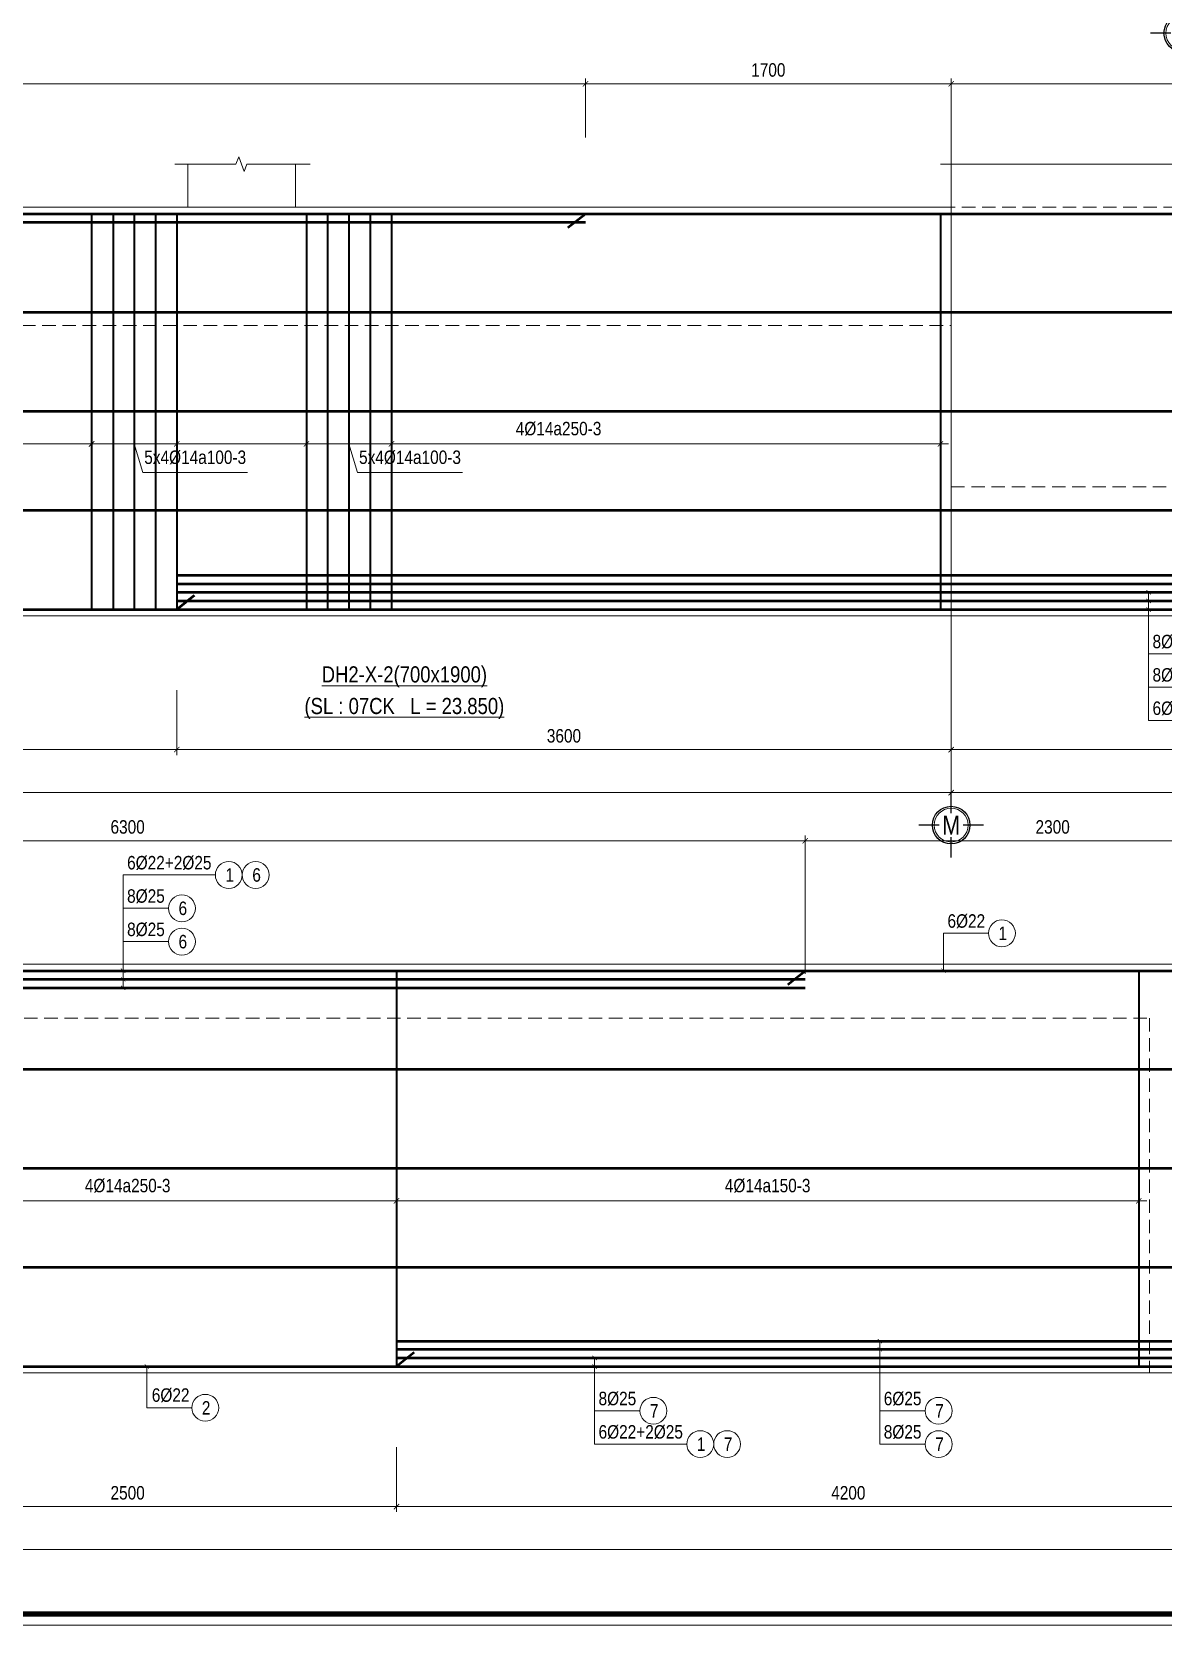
# Model space of a CAD drawing. Header units: millimetres. Extents: x 3014920 to 3563667, y -1638653 to -1356471.
# Drawn here: x 3026478 to 3031737, y -1600938 to -1593531 of the extents above; entities that cross this region are included whole.
import ezdxf
from ezdxf.enums import TextEntityAlignment as Align
from ezdxf.xclip import XClip

# ---------------------------------------------------------------- set-up
doc = ezdxf.new("R2010")
doc.units = ezdxf.units.MM
doc.header["$MEASUREMENT"] = 0
doc.header["$XCLIPFRAME"] = 0
doc.header["$PDMODE"] = 2
for name, pattern in [('6 TANG DIEN HINH 14-15$0$ACAD_ISO10W100', [18, 12, -3, 0, -3]), ('ACAD_ISO04W100', [30, 24, -3, 0, -3]), ('HIDDEN', [0.375, 0.25, -0.125])]:
    doc.linetypes.add(name, pattern=pattern)
doc.layers.get('0').update_dxf_attribs({"lineweight": 9})
doc.layers.get('Defpoints').update_dxf_attribs({"color": 10, "lineweight": 0})
for name, color, linetype, lineweight in [('2', 2, 'Continuous', 20), ('CDAI', 21, 'Continuous', 40), ('CTHEP', 50, 'Continuous', 50), ('DBAO', 90, 'Continuous', 13), ('DGIONG', 130, 'Continuous', 13), ('KTH', 154, 'Continuous', 9), ('Net khuat', 8, 'HIDDEN', 13), ('TEXT', 7, 'Continuous', 15), ('TRUC', 251, 'ACAD_ISO04W100', 9)]:
    doc.layers.add(name, color=color, linetype=linetype, lineweight=lineweight)
doc.layers.add('8', color=8, linetype='Continuous')
doc.styles.add('HELVECONDENSE', font='VHELVCN_0.TTF')
doc.styles.add('Star-HelCon', font='VHELVCN_0.TTF')
doc.styles.add('TTP-HelCon', font='VHELVCN_0.TTF')
doc.styles.add('VNI-HELVE-CONDENSE', font='VHELVCN_0.TTF')
doc.dimstyles.new('kc-25', dxfattribs={"dimtxt": 62.5, "dimasz": 20, "dimexe": 20, "dimexo": 50, "dimgap": 25, "dimtad": 3, "dimdec": 0, "dimzin": 0, "dimdsep": 46, "dimtxsty": 'VNI-HELVE-CONDENSE', "dimblk": 'DIM', "dimcen": 2.5, "dimclrd": 256, "dimclre": 154, "dimclrt": 7, "dimaunit": 1, "dimadec": 0, "dimazin": 0, "dimtfac": 1, "dimtdec": 0, "dimtix": 1, "dimtmove": 0, "dimatfit": 3, "dimldrblk": 'DOT', "dimfxl": 1, "dimtolj": 1, "dimtzin": 0, "dimarcsym": 0})
doc.dimstyles.new('TTP-25', dxfattribs={"dimscale": 25, "dimtxt": 2.5, "dimasz": 1, "dimexe": 1, "dimexo": 1, "dimgap": 0.09, "dimtad": 0, "dimdec": 4, "dimrnd": 1, "dimzin": 9, "dimdsep": 46, "dimtxsty": 'TTP-HelCon', "dimblk": 'ARCHTICK', "dimcen": 0.09, "dimdle": 1.5, "dimclrd": 256, "dimclre": 256, "dimclrt": 7, "dimadec": 0, "dimazin": 0, "dimtfac": 1, "dimtdec": 4, "dimtmove": 0, "dimatfit": 3, "dimldrblk": 'ARCHTICK', "dimfxl": 1, "dimtvp": 1, "dimtolj": 1, "dimtzin": 0, "dimarcsym": 0})

# ---------------------------------------------------------------- blocks, each defined once
blk = doc.blocks.new('_ArchTick')
at = {"color": 0, "linetype": 'ByBlock', "const_width": 0.15}
blk.add_lwpolyline([(-0.5, -0.5), (0.5, 0.5)], dxfattribs=at)
blk = doc.blocks.new('*D306')
at = {"layer": 'Defpoints', "color": 0, "transparency": 16777216}
for p in [(0, 226), (10900, 226), (0, -275)]:
    blk.add_point(p, dxfattribs=at)
at = {"layer": 'KTH', "lineweight": -2, "transparency": 16777216}
for p, q in [((0, 201), (0, -300)), ((10900, 201), (10900, -300)), ((10937.5, -275), (-37.5, -275))]:
    blk.add_line(p, q, dxfattribs=at)
at = {"layer": 'KTH', "lineweight": -2, "transparency": 16777216, "xscale": 25, "yscale": 25, "zscale": 25, "rotation": 180}
blk.add_blockref('_ArchTick', (0, -275), dxfattribs=at)
at = {"layer": 'KTH', "lineweight": -2, "transparency": 16777216, "xscale": 25, "yscale": 25, "zscale": 25}
blk.add_blockref('_ArchTick', (10900, -275), dxfattribs=at)
at = {"layer": 'KTH', "color": 7, "transparency": 16777216, "insert": (5450, -211.2), "char_height": 62.5, "attachment_point": 5, "style": 'TTP-HelCon'}
blk.add_mtext('\\A1;10900', dxfattribs=at)
blk = doc.blocks.new('*D307')
at = {"layer": 'Defpoints', "color": 0, "transparency": 16777216}
for p in [(2000, 3020.4), (2000, 2746.4), (9200, 2746.4)]:
    blk.add_point(p, dxfattribs=at)
at = {"layer": 'KTH', "lineweight": -2, "transparency": 16777216}
for p, q in [((2000, 2771.4), (2000, 3045.4)), ((9200, 2771.4), (9200, 3045.4)), ((9237.5, 3020.4), (1962.5, 3020.4))]:
    blk.add_line(p, q, dxfattribs=at)
at = {"layer": 'KTH', "lineweight": -2, "transparency": 16777216, "xscale": 25, "yscale": 25, "zscale": 25, "rotation": 180}
blk.add_blockref('_ArchTick', (2000, 3020.4), dxfattribs=at)
at = {"layer": 'KTH', "lineweight": -2, "transparency": 16777216, "xscale": 25, "yscale": 25, "zscale": 25}
blk.add_blockref('_ArchTick', (9200, 3020.4), dxfattribs=at)
at = {"layer": 'KTH', "color": 7, "transparency": 16777216, "insert": (5600, 3084.3), "char_height": 62.5, "attachment_point": 5, "style": 'TTP-HelCon'}
blk.add_mtext('\\A1;7200', dxfattribs=at)
blk = doc.blocks.new('*D310')
at = {"layer": 'Defpoints', "color": 0, "transparency": 16777216}
for p in [(3900, 226), (7300, 226), (7300, -75)]:
    blk.add_point(p, dxfattribs=at)
at = {"layer": 'KTH', "lineweight": -2, "transparency": 16777216}
for p, q in [((3900, 201), (3900, -100)), ((7300, 201), (7300, -100)), ((3862.5, -75), (7337.5, -75))]:
    blk.add_line(p, q, dxfattribs=at)
at = {"layer": 'KTH', "lineweight": -2, "transparency": 16777216, "xscale": 25, "yscale": 25, "zscale": 25, "rotation": 180}
blk.add_blockref('_ArchTick', (3900, -75), dxfattribs=at)
at = {"layer": 'KTH', "lineweight": -2, "transparency": 16777216, "xscale": 25, "yscale": 25, "zscale": 25}
blk.add_blockref('_ArchTick', (7300, -75), dxfattribs=at)
at = {"layer": 'KTH', "color": 7, "transparency": 16777216, "insert": (5600, -11.2), "char_height": 62.5, "attachment_point": 5, "style": 'TTP-HelCon'}
blk.add_mtext('\\A1;3400', dxfattribs=at)
blk = doc.blocks.new('*D312')
at = {"layer": 'Defpoints', "color": 0, "transparency": 16777216}
for p in [(3900, 1843.6), (7300, 1843.6), (7300, 1346.4)]:
    blk.add_point(p, dxfattribs=at)
at = {"layer": 'KTH', "lineweight": -2, "transparency": 16777216}
for p, q in [((3900, 1818.6), (3900, 1321.4)), ((7300, 1818.6), (7300, 1321.4)), ((3862.5, 1346.4), (7337.5, 1346.4))]:
    blk.add_line(p, q, dxfattribs=at)
at = {"layer": 'KTH', "lineweight": -2, "transparency": 16777216, "xscale": 25, "yscale": 25, "zscale": 25, "rotation": 180}
blk.add_blockref('_ArchTick', (3900, 1346.4), dxfattribs=at)
at = {"layer": 'KTH', "lineweight": -2, "transparency": 16777216, "xscale": 25, "yscale": 25, "zscale": 25}
blk.add_blockref('_ArchTick', (7300, 1346.4), dxfattribs=at)
at = {"layer": 'KTH', "color": 7, "transparency": 16777216, "insert": (5600, 1416.3), "char_height": 62.5, "attachment_point": 5, "style": 'TTP-HelCon'}
blk.add_mtext('\\A1;4Þ14a300-3', dxfattribs=at)
blk = doc.blocks.new('dau truc')
blk.add_circle((0, 0), 180)
at = {"layer": '8'}
for p, q in [((0, 127), (0, 345)), ((-127, 0), (-345, 0)), ((0, -345), (0, -127)), ((345, 0), (127, 0))]:
    blk.add_line(p, q, dxfattribs=at)
blk.add_circle((0, 0), 200, dxfattribs=at)
at = {"layer": 'TEXT', "style": 'HELVECONDENSE'}
blk.add_attdef('A', text='', height=233, dxfattribs=at).set_placement((0, 0), align=Align.MIDDLE)
blk = doc.blocks.new('*D313')
at = {"layer": 'Defpoints', "color": 0, "transparency": 16777216}
for p in [(19650, 226), (23850, 226), (23850, -75)]:
    blk.add_point(p, dxfattribs=at)
at = {"layer": 'KTH', "lineweight": -2, "transparency": 16777216}
for p, q in [((19650, 201), (19650, -100)), ((23850, 201), (23850, -100)), ((19612.5, -75), (23887.5, -75))]:
    blk.add_line(p, q, dxfattribs=at)
at = {"layer": 'KTH', "lineweight": -2, "transparency": 16777216, "xscale": 25, "yscale": 25, "zscale": 25, "rotation": 180}
blk.add_blockref('_ArchTick', (19650, -75), dxfattribs=at)
at = {"layer": 'KTH', "lineweight": -2, "transparency": 16777216, "xscale": 25, "yscale": 25, "zscale": 25}
blk.add_blockref('_ArchTick', (23850, -75), dxfattribs=at)
at = {"layer": 'KTH', "color": 7, "transparency": 16777216, "insert": (21750, -11.2), "char_height": 62.5, "attachment_point": 5, "style": 'TTP-HelCon'}
blk.add_mtext('\\A1;4200', dxfattribs=at)
blk = doc.blocks.new('*D314')
at = {"layer": 'Defpoints', "color": 0, "transparency": 16777216}
for p in [(23850, 3020.4), (21550, 2746.4), (23850, 2746.4)]:
    blk.add_point(p, dxfattribs=at)
at = {"layer": 'KTH', "lineweight": -2, "transparency": 16777216}
for p, q in [((21550, 2771.4), (21550, 3045.4)), ((23850, 2771.4), (23850, 3045.4)), ((21512.5, 3020.4), (23887.5, 3020.4))]:
    blk.add_line(p, q, dxfattribs=at)
at = {"layer": 'KTH', "lineweight": -2, "transparency": 16777216, "xscale": 25, "yscale": 25, "zscale": 25, "rotation": 180}
blk.add_blockref('_ArchTick', (21550, 3020.4), dxfattribs=at)
at = {"layer": 'KTH', "lineweight": -2, "transparency": 16777216, "xscale": 25, "yscale": 25, "zscale": 25}
blk.add_blockref('_ArchTick', (23850, 3020.4), dxfattribs=at)
at = {"layer": 'KTH', "color": 7, "transparency": 16777216, "insert": (22700, 3084.3), "char_height": 62.5, "attachment_point": 5, "style": 'TTP-HelCon'}
blk.add_mtext('\\A1;2300', dxfattribs=at)
blk = doc.blocks.new('DIM')
h = blk.add_hatch(color=1)
h.paths.add_polyline_path([(0.49, 0.29, 1), (0.29, 0.49), (-0.19, 0), (0.19, 0)])
h.paths.add_polyline_path([(0.19, 0), (-0.19, 0), (-0.49, -0.29, 1), (-0.29, -0.49)])
at = {"color": 9}
for p, q in [((-0.19, 0), (-1.5, 0)), ((0.19, 0), (1.5, 0))]:
    blk.add_line(p, q, dxfattribs=at)
at = {"color": 1}
for p, q in [((-0.49, -0.29), (0.29, 0.49)), ((-0.29, -0.49), (0.49, 0.29)), ((-0.19, 0), (0.19, 0))]:
    blk.add_line(p, q, dxfattribs=at)
blk.add_arc((-0.39, -0.39), 0.138, 135, 315, dxfattribs=at)
blk = doc.blocks.new('*D316')
at = {"layer": 'Defpoints', "color": 0, "transparency": 16777216}
for p in [(7300, 1843.6), (10850, 1843.6), (7300, 1346.4)]:
    blk.add_point(p, dxfattribs=at)
at = {"layer": 'KTH', "lineweight": -2, "transparency": 16777216}
for p, q in [((7300, 1818.6), (7300, 1321.4)), ((10850, 1818.6), (10850, 1321.4)), ((10887.5, 1346.4), (7262.5, 1346.4))]:
    blk.add_line(p, q, dxfattribs=at)
at = {"layer": 'KTH', "lineweight": -2, "transparency": 16777216, "xscale": 25, "yscale": 25, "zscale": 25, "rotation": 180}
blk.add_blockref('_ArchTick', (7300, 1346.4), dxfattribs=at)
at = {"layer": 'KTH', "lineweight": -2, "transparency": 16777216, "xscale": 25, "yscale": 25, "zscale": 25}
blk.add_blockref('_ArchTick', (10850, 1346.4), dxfattribs=at)
at = {"layer": 'KTH', "color": 7, "transparency": 16777216, "insert": (9075, 1416.3), "char_height": 62.5, "attachment_point": 5, "style": 'TTP-HelCon'}
blk.add_mtext('\\A1;4Þ14a250-3', dxfattribs=at)
blk = doc.blocks.new('*D317')
at = {"layer": 'Defpoints', "color": 0, "transparency": 16777216}
for p in [(10900, 3020.4), (9200, 2746.4), (10900, 2746.4)]:
    blk.add_point(p, dxfattribs=at)
at = {"layer": 'KTH', "lineweight": -2, "transparency": 16777216}
for p, q in [((9200, 2771.4), (9200, 3045.4)), ((10900, 2771.4), (10900, 3045.4)), ((9162.5, 3020.4), (10937.5, 3020.4))]:
    blk.add_line(p, q, dxfattribs=at)
at = {"layer": 'KTH', "lineweight": -2, "transparency": 16777216, "xscale": 25, "yscale": 25, "zscale": 25, "rotation": 180}
blk.add_blockref('_ArchTick', (9200, 3020.4), dxfattribs=at)
at = {"layer": 'KTH', "lineweight": -2, "transparency": 16777216, "xscale": 25, "yscale": 25, "zscale": 25}
blk.add_blockref('_ArchTick', (10900, 3020.4), dxfattribs=at)
at = {"layer": 'KTH', "color": 7, "transparency": 16777216, "insert": (10050, 3084.3), "char_height": 62.5, "attachment_point": 5, "style": 'TTP-HelCon'}
blk.add_mtext('\\A1;1700', dxfattribs=at)
blk = doc.blocks.new('*D318')
at = {"layer": 'Defpoints', "color": 0, "transparency": 16777216}
for p in [(17150, 1843.6), (19650, 1843.6), (17150, 1346.4)]:
    blk.add_point(p, dxfattribs=at)
at = {"layer": 'KTH', "lineweight": -2, "transparency": 16777216}
for p, q in [((17150, 1818.6), (17150, 1321.4)), ((19650, 1818.6), (19650, 1321.4)), ((19687.5, 1346.4), (17112.5, 1346.4))]:
    blk.add_line(p, q, dxfattribs=at)
at = {"layer": 'KTH', "lineweight": -2, "transparency": 16777216, "xscale": 25, "yscale": 25, "zscale": 25, "rotation": 180}
blk.add_blockref('_ArchTick', (17150, 1346.4), dxfattribs=at)
at = {"layer": 'KTH', "lineweight": -2, "transparency": 16777216, "xscale": 25, "yscale": 25, "zscale": 25}
blk.add_blockref('_ArchTick', (19650, 1346.4), dxfattribs=at)
at = {"layer": 'KTH', "color": 7, "transparency": 16777216, "insert": (18400, 1416.3), "char_height": 62.5, "attachment_point": 5, "style": 'TTP-HelCon'}
blk.add_mtext('\\A1;4Þ14a250-3', dxfattribs=at)
blk = doc.blocks.new('*D320')
at = {"layer": 'Defpoints', "color": 0, "transparency": 16777216}
for p in [(19650, 1843.6), (23100, 1843.6), (19650, 1346.4)]:
    blk.add_point(p, dxfattribs=at)
at = {"layer": 'KTH', "lineweight": -2, "transparency": 16777216}
for p, q in [((19650, 1818.6), (19650, 1321.4)), ((23100, 1818.6), (23100, 1321.4)), ((23137.5, 1346.4), (19612.5, 1346.4))]:
    blk.add_line(p, q, dxfattribs=at)
at = {"layer": 'KTH', "lineweight": -2, "transparency": 16777216, "xscale": 25, "yscale": 25, "zscale": 25, "rotation": 180}
blk.add_blockref('_ArchTick', (19650, 1346.4), dxfattribs=at)
at = {"layer": 'KTH', "lineweight": -2, "transparency": 16777216, "xscale": 25, "yscale": 25, "zscale": 25}
blk.add_blockref('_ArchTick', (23100, 1346.4), dxfattribs=at)
at = {"layer": 'KTH', "color": 7, "transparency": 16777216, "insert": (21375, 1416.3), "char_height": 62.5, "attachment_point": 5, "style": 'TTP-HelCon'}
blk.add_mtext('\\A1;4Þ14a150-3', dxfattribs=at)
blk = doc.blocks.new('*D321')
at = {"layer": 'Defpoints', "color": 0, "transparency": 16777216}
for p in [(7300, 226), (10900, 226), (7300, -75)]:
    blk.add_point(p, dxfattribs=at)
at = {"layer": 'KTH', "lineweight": -2, "transparency": 16777216}
for p, q in [((7300, 201), (7300, -100)), ((10900, 201), (10900, -100)), ((10937.5, -75), (7262.5, -75))]:
    blk.add_line(p, q, dxfattribs=at)
at = {"layer": 'KTH', "lineweight": -2, "transparency": 16777216, "xscale": 25, "yscale": 25, "zscale": 25, "rotation": 180}
blk.add_blockref('_ArchTick', (7300, -75), dxfattribs=at)
at = {"layer": 'KTH', "lineweight": -2, "transparency": 16777216, "xscale": 25, "yscale": 25, "zscale": 25}
blk.add_blockref('_ArchTick', (10900, -75), dxfattribs=at)
at = {"layer": 'KTH', "color": 7, "transparency": 16777216, "insert": (9100, -11.2), "char_height": 62.5, "attachment_point": 5, "style": 'TTP-HelCon'}
blk.add_mtext('\\A1;3600', dxfattribs=at)
blk = doc.blocks.new('*D322')
at = {"layer": 'Defpoints', "color": 0, "transparency": 16777216}
for p in [(10900, 226), (17150, 226), (10900, -75)]:
    blk.add_point(p, dxfattribs=at)
at = {"layer": 'KTH', "lineweight": -2, "transparency": 16777216}
for p, q in [((10900, 201), (10900, -100)), ((17150, 201), (17150, -100)), ((17187.5, -75), (10862.5, -75))]:
    blk.add_line(p, q, dxfattribs=at)
at = {"layer": 'KTH', "lineweight": -2, "transparency": 16777216, "xscale": 25, "yscale": 25, "zscale": 25, "rotation": 180}
blk.add_blockref('_ArchTick', (10900, -75), dxfattribs=at)
at = {"layer": 'KTH', "lineweight": -2, "transparency": 16777216, "xscale": 25, "yscale": 25, "zscale": 25}
blk.add_blockref('_ArchTick', (17150, -75), dxfattribs=at)
at = {"layer": 'KTH', "color": 7, "transparency": 16777216, "insert": (14025, -11.2), "char_height": 62.5, "attachment_point": 5, "style": 'TTP-HelCon'}
blk.add_mtext('\\A1;6250', dxfattribs=at)
blk = doc.blocks.new('*D323')
at = {"layer": 'Defpoints', "color": 0, "transparency": 16777216}
for p in [(17150, 226), (19650, 226), (19650, -75)]:
    blk.add_point(p, dxfattribs=at)
at = {"layer": 'KTH', "lineweight": -2, "transparency": 16777216}
for p, q in [((17150, 201), (17150, -100)), ((19650, 201), (19650, -100)), ((17112.5, -75), (19687.5, -75))]:
    blk.add_line(p, q, dxfattribs=at)
at = {"layer": 'KTH', "lineweight": -2, "transparency": 16777216, "xscale": 25, "yscale": 25, "zscale": 25, "rotation": 180}
blk.add_blockref('_ArchTick', (17150, -75), dxfattribs=at)
at = {"layer": 'KTH', "lineweight": -2, "transparency": 16777216, "xscale": 25, "yscale": 25, "zscale": 25}
blk.add_blockref('_ArchTick', (19650, -75), dxfattribs=at)
at = {"layer": 'KTH', "color": 7, "transparency": 16777216, "insert": (18400, -11.2), "char_height": 62.5, "attachment_point": 5, "style": 'TTP-HelCon'}
blk.add_mtext('\\A1;2500', dxfattribs=at)
blk = doc.blocks.new('*D324')
at = {"layer": 'Defpoints', "color": 0, "transparency": 16777216}
for p in [(10900, 226), (23850, 226), (23850, -275)]:
    blk.add_point(p, dxfattribs=at)
at = {"layer": 'KTH', "lineweight": -2, "transparency": 16777216}
for p, q in [((10900, 201), (10900, -300)), ((23850, 201), (23850, -300)), ((10862.5, -275), (23887.5, -275))]:
    blk.add_line(p, q, dxfattribs=at)
at = {"layer": 'KTH', "lineweight": -2, "transparency": 16777216, "xscale": 25, "yscale": 25, "zscale": 25, "rotation": 180}
blk.add_blockref('_ArchTick', (10900, -275), dxfattribs=at)
at = {"layer": 'KTH', "lineweight": -2, "transparency": 16777216, "xscale": 25, "yscale": 25, "zscale": 25}
blk.add_blockref('_ArchTick', (23850, -275), dxfattribs=at)
at = {"layer": 'KTH', "color": 7, "transparency": 16777216, "insert": (17375, -211.2), "char_height": 62.5, "attachment_point": 5, "style": 'TTP-HelCon'}
blk.add_mtext('\\A1;12950', dxfattribs=at)
blk = doc.blocks.new('*D329')
at = {"layer": 'Defpoints', "color": 0, "transparency": 16777216}
for p in [(15250, 3020.4), (15250, 2376.4), (21550, 2376.4)]:
    blk.add_point(p, dxfattribs=at)
at = {"layer": 'KTH', "lineweight": -2, "transparency": 16777216}
for p, q in [((15250, 2401.4), (15250, 3045.4)), ((21550, 2401.4), (21550, 3045.4)), ((21587.5, 3020.4), (15212.5, 3020.4))]:
    blk.add_line(p, q, dxfattribs=at)
at = {"layer": 'KTH', "lineweight": -2, "transparency": 16777216, "xscale": 25, "yscale": 25, "zscale": 25}
for p, rotation in [((15250, 3020.4), 179.9999999928344), ((21550, 3020.4), 359.9999999928344)]:
    blk.add_blockref('_ArchTick', p, dxfattribs=dict(at, rotation=rotation))
at = {"layer": 'KTH', "color": 7, "transparency": 16777216, "insert": (18400, 3084.3), "char_height": 62.5, "attachment_point": 5, "rotation": 360, "style": 'TTP-HelCon'}
blk.add_mtext('\\A1;6300', dxfattribs=at)
blk = doc.blocks.new('*D330')
at = {"layer": 'Defpoints', "color": 0, "transparency": 16777216}
for p in [(15250, 3020.4), (10900, 2732.4), (15250, 2732.4)]:
    blk.add_point(p, dxfattribs=at)
at = {"layer": 'KTH', "lineweight": -2, "transparency": 16777216}
for p, q in [((10900, 2757.4), (10900, 3045.4)), ((15250, 2757.4), (15250, 3045.4)), ((10862.5, 3020.4), (15287.5, 3020.4))]:
    blk.add_line(p, q, dxfattribs=at)
at = {"layer": 'KTH', "lineweight": -2, "transparency": 16777216, "xscale": 25, "yscale": 25, "zscale": 25, "rotation": 180}
blk.add_blockref('_ArchTick', (10900, 3020.4), dxfattribs=at)
at = {"layer": 'KTH', "lineweight": -2, "transparency": 16777216, "xscale": 25, "yscale": 25, "zscale": 25}
blk.add_blockref('_ArchTick', (15250, 3020.4), dxfattribs=at)
at = {"layer": 'KTH', "color": 7, "transparency": 16777216, "insert": (13075, 3084.3), "char_height": 62.5, "attachment_point": 5, "style": 'TTP-HelCon'}
blk.add_mtext('\\A1;4350', dxfattribs=at)
blk = doc.blocks.new('*D331')
at = {"layer": 'Defpoints', "color": 0, "transparency": 16777216}
for p in [(6904.1, 1843.6), (7300, 1818.6), (7300, 1346.4)]:
    blk.add_point(p, dxfattribs=at)
at = {"layer": 'KTH', "lineweight": -2, "transparency": 16777216}
for p, q in [((6904.1, 1818.6), (6904.1, 1321.4)), ((7300, 1793.6), (7300, 1321.4)), ((6866.6, 1346.4), (7337.5, 1346.4)), ((7102.1, 1346.4), (7142, 1213.2)), ((7142, 1213.2), (7629.6, 1213.2))]:
    blk.add_line(p, q, dxfattribs=at)
at = {"layer": 'KTH', "lineweight": -2, "transparency": 16777216, "xscale": 25, "yscale": 25, "zscale": 25, "rotation": 180}
blk.add_blockref('_ArchTick', (6904.1, 1346.4), dxfattribs=at)
at = {"layer": 'KTH', "lineweight": -2, "transparency": 16777216, "xscale": 25, "yscale": 25, "zscale": 25}
blk.add_blockref('_ArchTick', (7300, 1346.4), dxfattribs=at)
at = {"layer": 'KTH', "color": 7, "transparency": 16777216, "insert": (7385.8, 1283.1), "char_height": 62.5, "attachment_point": 5, "style": 'TTP-HelCon'}
blk.add_mtext('\\A1;5x4Þ14a100-3', dxfattribs=at)
blk = doc.blocks.new('*D332')
at = {"layer": 'Defpoints', "color": 0, "transparency": 16777216}
for p in [(7902.7, 1843.6), (8298.6, 1818.6), (8298.6, 1346.4)]:
    blk.add_point(p, dxfattribs=at)
at = {"layer": 'KTH', "lineweight": -2, "transparency": 16777216}
for p, q in [((7902.7, 1818.6), (7902.7, 1321.4)), ((8298.6, 1793.6), (8298.6, 1321.4)), ((7865.2, 1346.4), (8336.1, 1346.4)), ((8100.7, 1346.4), (8140.6, 1213.2)), ((8140.6, 1213.2), (8628.2, 1213.2))]:
    blk.add_line(p, q, dxfattribs=at)
at = {"layer": 'KTH', "lineweight": -2, "transparency": 16777216, "xscale": 25, "yscale": 25, "zscale": 25, "rotation": 180}
blk.add_blockref('_ArchTick', (7902.7, 1346.4), dxfattribs=at)
at = {"layer": 'KTH', "lineweight": -2, "transparency": 16777216, "xscale": 25, "yscale": 25, "zscale": 25}
blk.add_blockref('_ArchTick', (8298.6, 1346.4), dxfattribs=at)
at = {"layer": 'KTH', "color": 7, "transparency": 16777216, "insert": (8384.4, 1283.1), "char_height": 62.5, "attachment_point": 5, "style": 'TTP-HelCon'}
blk.add_mtext('\\A1;5x4Þ14a100-3', dxfattribs=at)
blk = doc.blocks.new('2X-1')
at = {"layer": '2', "ltscale": 300}
ref = blk.add_blockref('dau truc', (23125.45961, -1632.28798), dxfattribs=dict(at, xscale=0.4367131295148283, yscale=0.4367131295148283, zscale=0.4367131295148283))
ref.add_attrib('A', 'B', dxfattribs={"layer": 'TEXT', "height": 87.5, "style": 'HELVECONDENSE'}).set_placement((23125.45961, -1632.28798), align=Align.MIDDLE)
blk = doc.blocks.new('CHG_XX_Khung ten')
blk.add_lwpolyline([(15, 579), (826, 579), (826, 15), (15, 15)], close=True)
at = {"color": 4, "linetype": 'Continuous', "const_width": 1}
blk.add_lwpolyline([(17, 577), (824, 577), (824, 17), (17, 17)], close=True, dxfattribs=at)
blk = doc.blocks.new('2X-2')
at = {"layer": 'CDAI'}
for points in [[(6904.14642, 2416.4235), (6904.14642, 576.4235)], [(7003.95866, 2416.4235), (7003.95866, 576.4235)], [(7102.63943, 2416.4235), (7102.63943, 576.4235)], [(7201.3202, 2416.4235), (7201.3202, 576.4235)], [(7300.00097, 2416.4235), (7300.00097, 576.4235)], [(7300.00195, 2416.4235), (7300.00195, 576.4235)], [(7902.74299, 2416.4235), (7902.74299, 576.4235)], [(8001.42376, 2416.4235), (8001.42376, 576.4235)], [(8100.10453, 2416.4235), (8100.10453, 576.4235)], [(8198.7853, 2416.4235), (8198.7853, 576.4235)], [(8298.59753, 2416.4235), (8298.59753, 576.4235)], [(10850.00195, 2416.4235), (10850.00195, 576.4235)], [(19650.00195, 2416.4235), (19650.00195, 576.4235)], [(23100.00195, 2416.4235), (23100.00195, 576.4235)]]:
    blk.add_lwpolyline(points, dxfattribs=at)
at = {"layer": 'CTHEP'}
for p, q in [((9118.57606, 2351.898), (9200.00195, 2416.4235)), ((21468.57606, 2351.898), (21550.00195, 2416.4235)), ((23820.00195, 1956.4235), (113.69413, 1956.4235)), ((23820.00195, 1496.4235), (113.69413, 1496.4235)), ((23820.00195, 1036.4235), (113.69413, 1036.4235)), ((7381.42784, 640.949), (7300.00195, 576.4235)), ((19731.42784, 640.94899), (19650.00195, 576.4235))]:
    blk.add_line(p, q, dxfattribs=at)
for points in [[(24.54176, 1894.79397), (24.54176, 2416.4235), (23650.00195, 2416.4235)], [(1999.9925, 2376.4235), (9200.00195, 2376.4235)], [(15249.99467, 2376.4235), (21550.00195, 2376.4235)], [(15249.99467, 2336.4235), (21550.00195, 2336.4235)], [(19650.00195, 656.4235), (23760.00195, 656.4235), (23760.00195, 1356.4235)], [(19650.00195, 694.01498), (23722.41048, 694.01498), (23722.41048, 1356.4235)], [(83.69413, 576.4235), (23820.00195, 576.4235), (23820.00195, 1276.4235)], [(19650.00195, 616.4235), (23790.00195, 616.4235), (23790.00195, 1316.4235)], [(7300.00195, 736.4235), (17149.99467, 736.4235)], [(7300.00195, 696.4235), (17149.99467, 696.4235)], [(7300.00195, 656.4235), (17149.99467, 656.4235)], [(7300.00195, 616.4235), (17149.99467, 616.4235)]]:
    blk.add_lwpolyline(points, dxfattribs=at)
at = {"layer": 'DBAO', "linetype": 'Continuous'}
for p, q in [((7351.37198, 2646.4235), (7351.37198, 2446.42351)), ((7851.37198, 2446.42351), (7851.37198, 2646.4235)), ((10900.00217, 2646.4235), (10900.00217, 2446.4235)), ((300, 2446.4235), (10900.00195, 2446.4235)), ((13450.00217, 2446.4235), (23850.00195, 2446.4235))]:
    blk.add_line(p, q, dxfattribs=at)
at = {"layer": 'DBAO', "linetype": 'Continuous', "flags": 128}
blk.add_lwpolyline([(23850.00195, 2446.4235), (23850.00195, 546.4235), (0, 546.4235)], dxfattribs=at)
at = {"layer": 'DGIONG', "linetype": 'Continuous', "flags": 128}
for points in [[(7920.25585, 2646.4235), (7625.51587, 2646.4235), (7613.01587, 2612.08003), (7588.01587, 2680.76697), (7575.51587, 2646.4235), (7290.90333, 2646.4235)], [(13500.00217, 2646.4235), (12200.00206, 2646.4235), (12187.50206, 2612.08003), (12162.50206, 2680.76697), (12150.00206, 2646.4235), (10850.00217, 2646.4235)]]:
    blk.add_lwpolyline(points, dxfattribs=at)
at = {"layer": 'DGIONG'}
for centre in [(18870.2919, 2861.44583), (18995.2919, 2861.44583), (18652.4024, 2706.46483), (18652.4024, 2551.48383), (22463.98008, 2590.35083), (18760.78601, 384.37924), (20843.96679, 370.42216), (22169.83986, 370.42216), (21061.85629, 215.44116), (21186.85629, 215.44116), (22169.83967, 215.44116)]:
    blk.add_circle(centre, 62.5, dxfattribs=at)
at = {"layer": 'Net khuat', "ltscale": 250}
for p, q in [((13449.99467, 2446.4235), (10900.00217, 2446.4235)), ((10900.00217, 2446.4235), (10900.00217, 1146.4235)), ((12200.00217, 2196.4235), (23150.00195, 2196.4235)), ((23150.00195, 2196.4235), (23150.00195, 546.4235)), ((300, 1896.4235), (10900.00967, 1896.4235)), ((10900.00217, 1146.4235), (12200.00217, 1146.4235))]:
    blk.add_line(p, q, dxfattribs=at)
at = {"layer": 'TRUC', "linetype": '6 TANG DIEN HINH 14-15$0$ACAD_ISO10W100', "ltscale": 1250}
blk.add_lwpolyline([(10900.00195, 3028.22666), (10900.00195, -112.21793)], dxfattribs=at)
at = {"layer": '2', "ltscale": 300}
ref = blk.add_blockref('dau truc', (10900.00195, -425.86454), dxfattribs=dict(at, xscale=0.4367131295148283, yscale=0.4367131295148283, zscale=0.4367131295148283))
ref.add_attrib('A', 'M', dxfattribs={"layer": 'TEXT', "height": 87.5, "style": 'HELVECONDENSE'}).set_placement((10900.00195, -425.86454), align=Align.MIDDLE)
at = {"layer": 'TEXT', "style": 'TTP-HelCon'}
for s, p in [('6Þ22+2Þ25', (18397.48402, 2887.29878, 0)), ('8Þ25', (18397.48402, 2732.31778, 0)), ('6Þ22', (22210.99185, 2616.20378, 0)), ('8Þ25', (18397.48402, 2577.33677, 0)), ('8Þ25', (11836.04515, 396.27511, 0)), ('6Þ22', (18512.29777, 412.2763, 0)), ('8Þ25', (20589.04841, 396.27511, 0)), ('6Þ25', (21914.92148, 396.27511, 0)), ('8Þ25', (11836.04506, 241.29411, 0)), ('6Þ22+2Þ25', (20589.04841, 241.29411, 0)), ('8Þ25', (21914.92129, 241.29411, 0)), ('6Þ22+2Þ25', (11836.04506, 86.3131, 0))]:
    blk.add_text(s, height=62.5, dxfattribs=at).set_placement(p)
at = {"layer": 'TEXT', "style": 'Star-HelCon'}
for s, p in [('1', (18874.45856, 2861.44583)), ('6', (18999.45856, 2861.44583)), ('6', (18656.56906, 2706.46483)), ('1', (22468.14674, 2590.35083)), ('6', (18656.56906, 2551.48383)), ('2', (18764.95267, 384.37924)), ('7', (20848.13345, 370.42216)), ('7', (22174.00653, 370.42216)), ('1', (21066.02295, 215.44116)), ('7', (21191.02295, 215.44116)), ('7', (22174.00633, 215.44116))]:
    blk.add_text(s, height=62.5, dxfattribs=at).set_placement(p, align=Align.MIDDLE)
at = {"layer": 'KTH'}
for base, p1, p2, picture, middle in [((1999.9924987, 3020.4281080444), (9200.0019473732, 2746.4235000005), (1999.9924987, 2746.4235000005), '*D307', (5599.9972230366, 3084.2614413778)), ((15249.99467, 3020.42811), (10900.00195, 2732.441), (15249.99467, 2732.441), '*D330', (13074.99831, 3084.26144)), ((23850.00195, 3020.42811), (21550.00195, 2746.4235), (23850.00195, 2746.4235), '*D314', (22700.00195, 3084.26144)), ((0, -275), (10900.0019473731, 226.0000000051), (0, 226.0000000051), '*D306', (5450.0009736866, -211.1666666667)), ((7300.0019473732, -75.0442611868), (3899.9924987, 226), (7300.0019473732, 226), '*D310', (5599.9972230366, -11.2109278535)), ((19650.00195, -75.04426), (17149.99467, 226), (19650.00195, 226), '*D323', (18399.99831, -11.21093)), ((23850.00195, -75.04426), (19650.00195, 226), (23850.00195, 226), '*D313', (21750.00195, -11.21093))]:
    dim = blk.add_linear_dim(base=base, p1=p1, p2=p2, dimstyle='TTP-25', override={"dimtmove": 1}, dxfattribs=at)
    dim.commit()
    dim.dimension.update_dxf_attribs({"geometry": picture, "text_midpoint": middle})
for base, p1, p2, picture, middle in [((10900.00195, 3020.42811), (9200.00195, 2746.4235), (10900.00195, 2746.4235), '*D317', (10050.00195, 3084.26144)), ((7300.00195, -75.04426), (10900.00195, 226), (7300.00195, 226), '*D321', (9100.00195, -11.21093)), ((10900.00195, -75.04426), (17149.99467, 226), (10900.00195, 226), '*D322', (14024.99831, -11.21093)), ((23850.00195, -275), (10900.00195, 226), (23850.00195, 226), '*D324', (17375.00195, -211.16667))]:
    dim = blk.add_linear_dim(base=base, p1=p1, p2=p2, angle=180, dimstyle='TTP-25', override={"dimtmove": 1}, dxfattribs=at)
    dim.commit()
    dim.dimension.update_dxf_attribs({"geometry": picture, "text_midpoint": middle})
dim = blk.add_aligned_dim(p1=(21550.00195, 2376.4235), p2=(15249.99467, 2376.4235), distance=-644.00461, dimstyle='TTP-25', override={"dimtmove": 1}, dxfattribs=at)
dim.commit()
dim.dimension.update_dxf_attribs({"geometry": '*D329', "text_midpoint": (18399.99831, 3084.26144)})
for base, p1, p2, text, picture, middle in [((7300.00195, 1346.4235), (3899.9925, 1843.56017), (7300.00195, 1843.56017), '4Þ14a300-3', '*D312', (5599.99722, 1416.34016)), ((7300.00097, 1346.4235), (6904.14642, 1843.56017), (7300.00097, 1818.56017), '5x4Þ14a100-3', '*D331', (7144.2987, 1283.09016)), ((8298.59753, 1346.4235), (7902.74299, 1843.56017), (8298.59753, 1818.56017), '5x4Þ14a100-3', '*D332', (8142.89526, 1283.09016))]:
    dim = blk.add_linear_dim(base=base, p1=p1, p2=p2, text=text, dimstyle='TTP-25', override={"dimtmove": 1}, dxfattribs=at)
    dim.commit()
    dim.dimension.update_dxf_attribs({"geometry": picture, "text_midpoint": middle})
for base, p1, p2, text, picture, middle in [((7300.00195, 1346.4235), (10850.00195, 1843.56017), (7300.00195, 1843.56017), '4Þ14a250-3', '*D316', (9075.00195, 1416.34016)), ((17149.99467, 1346.4235), (19650.00195, 1843.56017), (17149.99467, 1843.56017), '4Þ14a250-3', '*D318', (18399.99831, 1416.34016)), ((19650.00195, 1346.4235), (23100.00195, 1843.56017), (19650.00195, 1843.56017), '4Þ14a150-3', '*D320', (21375.00195, 1416.34016))]:
    dim = blk.add_linear_dim(base=base, p1=p1, p2=p2, angle=180, text=text, dimstyle='TTP-25', override={"dimtmove": 1}, dxfattribs=at)
    dim.commit()
    dim.dimension.update_dxf_attribs({"geometry": picture, "text_midpoint": middle})
at = {"layer": 'DGIONG'}
for points in [[(18378.9722, 2416.4235), (18378.97199, 2861.44583), (18807.7919, 2861.44583)], [(18378.97224, 2376.4235), (18378.97199, 2706.46483), (18589.9024, 2706.46483)], [(18378.97215, 2336.4235), (18378.97199, 2551.48383), (18589.9024, 2551.48383)], [(22192.48008, 2416.4235), (22192.47981, 2590.35083), (22401.48008, 2590.35083)], [(21896.40961, 694.01498), (21896.40926, 215.44116), (22107.33967, 215.44116)], [(11817.53339, 616.4235), (11817.53303, 215.44116), (12028.46344, 215.44116)], [(11817.53338, 656.4235), (11817.53312, 370.42216), (12028.46353, 370.42216)], [(20570.53687, 616.4235), (20570.53638, 370.42216), (20781.46679, 370.42216)], [(21896.40981, 656.4235), (21896.40945, 370.42216), (22107.33986, 370.42216)], [(11817.53334, 576.4235), (11817.53303, 60.46016), (12246.35294, 60.46016)], [(18489.28601, 576.4235), (18489.28574, 384.37924), (18698.28601, 384.37924)], [(20570.53683, 576.4235), (20570.53638, 215.44116), (20999.35629, 215.44116)]]:
    blk.add_leader(points, dimstyle='kc-25', override={"dimtad": 0, "dimldrblk": 'ArchTick', "dimfxl": 100, "dimarcsym": 1}, dxfattribs=at)

msp = doc.modelspace()

# ---------------------------------------------------------------- block references
at = {"layer": 'DBAO'}
ref = msp.add_blockref('2X-1', (3008702.53856, -1591904.2974), dxfattribs=at)
XClip(ref).set_block_clipping_path([(10604.8491538079, -1998.6099254831), (23953.6429687161, 2606.921704175)])
ref = msp.add_blockref('2X-2', (3019851.35468, -1596792.43407), dxfattribs=at)
XClip(ref).set_block_clipping_path([(-1689.338908039, -845.4644999979), (13684.7448606817, 3302.2984665572)])
ref = msp.add_blockref('2X-2', (3008523.1774, -1600311.57207), dxfattribs=at)
XClip(ref).set_block_clipping_path([(10629.3915124317, -1151.4010000001), (24353.5520553989, 3285.137506275)])

# ---------------------------------------------------------------- texts
at = {"layer": 'TEXT', "color": 6, "style": 'TTP-HelCon'}
for s, p in [('%%UDH2-X-2(700x1900)', (3028209.56792, -1596555.14109)), ('%%U(SL : 07CK   L = 23.850)', (3028209.56792, -1596702.03569))]:
    msp.add_text(s, height=75, dxfattribs=at).set_placement(p, align=Align.CENTER)

# ---------------------------------------------------------------- next in the draw order: block references
at = {"color": 5, "xscale": 25.92478421704392, "yscale": 25.92478421704392, "zscale": 25.92478421704392}
msp.add_blockref('CHG_XX_Khung ten', (3018598.62735, -1601326.46106), dxfattribs=at)

doc.saveas('drawing.dxf')
